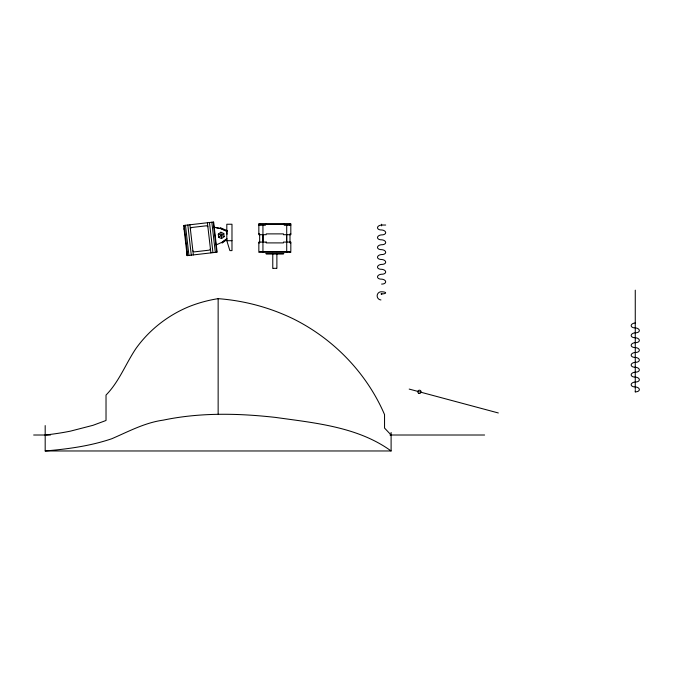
<?xml version="1.0" encoding="UTF-8"?>
<svg xmlns="http://www.w3.org/2000/svg" width="673" height="673" viewBox="0 0 673 673"><rect width="100%" height="100%" fill="white"/><g stroke="black" fill="none" stroke-linecap="round" stroke-linejoin="round"><path stroke-width="1.01" d="M381.574 294.32L381.591 293.908A4.097 1.068 0.6 0 0 385.654 292.873A4.097 1.068 0.6 0 0 381.515 291.771A4.097 4.08 81.4 0 0 377.158 295.565A4.097 4.08 81.4 0 0 380.935 299.948M381.608 293.504L381.583 294.118M190.35 228.753L191.334 227.533L206.636 225.766L207.873 226.725M210.43 248.909L209.446 250.129L194.144 251.895L192.907 250.928M289.996 223.646L290.812 224.437L290.82 234.7L283.434 234.7L283.434 233.884L266.222 233.884L266.222 234.7L258.844 234.7L258.844 224.437L259.66 223.646M266.222 223.646L265.313 224.437L265.398 225.262L258.844 225.262L259.66 224.437L259.66 225.262M218.288 234.12L220.853 232.219L223.781 233.489L224.151 236.66L221.585 238.57L218.649 237.3L218.288 234.12L224.151 236.66M218.649 237.3L223.781 233.489M226.751 238.713L222.006 242.238L216.311 244.896M226.978 238.856L222.04 242.524L222.107 243.071L226.759 239.622M391.106 435.01L384.544 428.062L384.544 414.593C366.735 373.128 333.648 338.914 293.31 318.867C269.789 307.46 244.206 300.612 218.145 298.661C208.277 300.208 198.602 302.833 189.315 306.509C167.972 315.225 149.137 329.947 135.778 348.765C125.59 364.043 119.079 381.751 106.023 395.076L106.023 420.474L93.042 425.302L70.497 431.124A130.781 50.837 0 0 1 45.184 435.01M187.128 255.631L217.127 252.165L213.644 222.031L183.653 225.489L187.128 255.631L186.665 251.652M45.184 425.58L45.184 450.969C67.687 449.084 90.325 446.031 111.794 438.737C128.585 431.502 144.88 422.644 163.329 420.12C200.209 412.398 238.133 413.23 275.408 417.403C314.888 422.955 357.901 426.808 391.106 450.969L391.106 432.478M380.968 293.924L381.776 293.908M226.809 240.715L229.88 250.617L231.983 250.617L231.983 224.235L226.809 224.252L226.809 240.715L231.983 240.698M258.811 223.646L290.854 223.646M258.844 224.437L290.812 224.437M385.688 225.034L381.591 225.034A4.097 2.456 -4.8 0 0 377.503 227.718A4.097 2.456 -4.8 0 0 381.591 229.956A4.097 2.456 4.8 0 1 385.679 232.639A4.097 2.456 4.8 0 1 381.591 234.877A4.097 2.456 -4.8 0 0 377.503 237.561A4.097 2.456 -4.8 0 0 381.591 239.798A4.097 2.456 4.8 0 1 385.679 242.473A4.097 2.456 4.8 0 1 381.591 244.72A4.097 2.456 -4.8 0 0 377.503 247.395A4.097 2.456 -4.8 0 0 381.591 249.633A4.097 2.456 4.8 0 1 385.679 252.316A4.097 2.456 4.8 0 1 381.591 254.554A4.097 2.456 -4.8 0 0 377.503 257.237A4.097 2.456 -4.8 0 0 381.591 259.475A4.097 2.456 4.8 0 1 385.679 262.159A4.097 2.456 4.8 0 1 381.591 264.396A4.097 2.456 -4.8 0 0 377.503 267.072A4.097 2.456 -4.8 0 0 381.591 269.309A4.097 2.456 4.8 0 1 385.679 271.993A4.097 2.456 4.8 0 1 381.591 274.231A4.097 2.456 -4.8 0 0 377.503 276.914A4.097 2.456 -4.8 0 0 381.591 279.152A4.097 2.456 4.8 0 1 385.679 281.836A4.097 2.456 4.8 0 1 381.591 284.073M258.844 233.884L259.66 233.884M289.996 233.884L290.82 233.884M258.844 242.903L259.66 242.903L259.66 234.7M290.82 242.903L289.996 242.903L289.996 234.7M258.811 252.341L290.854 252.341M265.81 253.57L283.846 253.57M266.222 253.982L283.434 253.982M273.188 268.334L276.468 268.334M33.65 435.01L50.433 435.01M389.987 435.01L484.594 435.01M45.184 450.969L391.106 450.969M220.433 228.551L214.275 227.264L220.433 228.551L226.751 231.293L227.087 234.221M409.192 389.087L418.572 391.602M419.439 391.837L498.323 412.97M227.424 230.789L220.332 227.718L220.399 228.273L226.978 231.125M283.434 223.646L284.343 224.437L284.258 225.262L290.812 225.262L289.996 224.437L289.996 225.262M220.853 232.219L221.585 238.57M213.248 222.082L216.723 252.215M211.835 222.241L215.31 252.375M209.48 222.511L212.954 252.644M207.41 222.755L210.893 252.888M189.887 224.774L193.361 254.907M187.817 225.009L191.292 255.143M185.47 225.287L188.945 255.42M184.209 225.43L187.683 255.563M184.023 228.702L184.108 229.468M262.916 251.525L262.941 252.341L262.941 224.437M381.591 224.218L381.591 225.859M635.262 290.164L635.262 389.373M635.262 390.306L635.262 391.947M289.996 251.525L289.996 252.341M286.715 224.437L286.715 252.341M286.664 234.7L286.664 242.078M276.881 253.342L276.881 268.334M272.775 253.342L272.775 268.334M262.992 234.7L262.992 242.078M218.145 298.661L218.145 413.971M635.262 391.837A4.097 2.456 4.8 0 0 639.35 389.591A4.097 2.456 4.8 0 0 635.262 386.916A4.097 2.456 -4.8 0 1 631.173 384.678A4.097 2.456 -4.8 0 1 635.262 381.995A4.097 2.456 4.8 0 0 639.35 379.757A4.097 2.456 4.8 0 0 635.262 377.073A4.097 2.456 -4.8 0 1 631.173 374.836A4.097 2.456 -4.8 0 1 635.262 372.152A4.097 2.456 4.8 0 0 639.35 369.914A4.097 2.456 4.8 0 0 635.262 367.239A4.097 2.456 -4.8 0 1 631.173 365.002A4.097 2.456 -4.8 0 1 635.262 362.318A4.097 2.456 4.8 0 0 639.35 360.08A4.097 2.456 4.8 0 0 635.262 357.397A4.097 2.456 -4.8 0 1 631.173 355.159A4.097 2.456 -4.8 0 1 635.262 352.475A4.097 2.456 4.8 0 0 639.35 350.238A4.097 2.456 4.8 0 0 635.262 347.562A4.097 2.456 -4.8 0 1 631.173 345.325A4.097 2.456 -4.8 0 1 635.262 342.641A4.097 2.456 4.8 0 0 639.35 340.403A4.097 2.456 4.8 0 0 635.262 337.72A4.097 2.456 -4.8 0 1 631.173 335.482A4.097 2.456 -4.8 0 1 635.262 332.799A4.097 2.456 4.8 0 0 639.35 330.561A4.097 2.456 4.8 0 0 635.262 327.886A4.097 2.456 -4.8 0 1 631.173 325.639A4.097 2.456 -4.8 0 1 635.262 322.964M266.222 242.078L258.844 242.078L258.844 251.525L290.82 251.525L290.82 242.078L283.434 242.078L283.434 242.903L266.222 242.903L266.222 242.078M418.614 393.251A1.64 1.64 0 0 0 421.071 391.837A1.64 1.64 0 0 0 418.614 390.416A1.64 1.64 0 0 0 418.614 393.251"/></g></svg>
